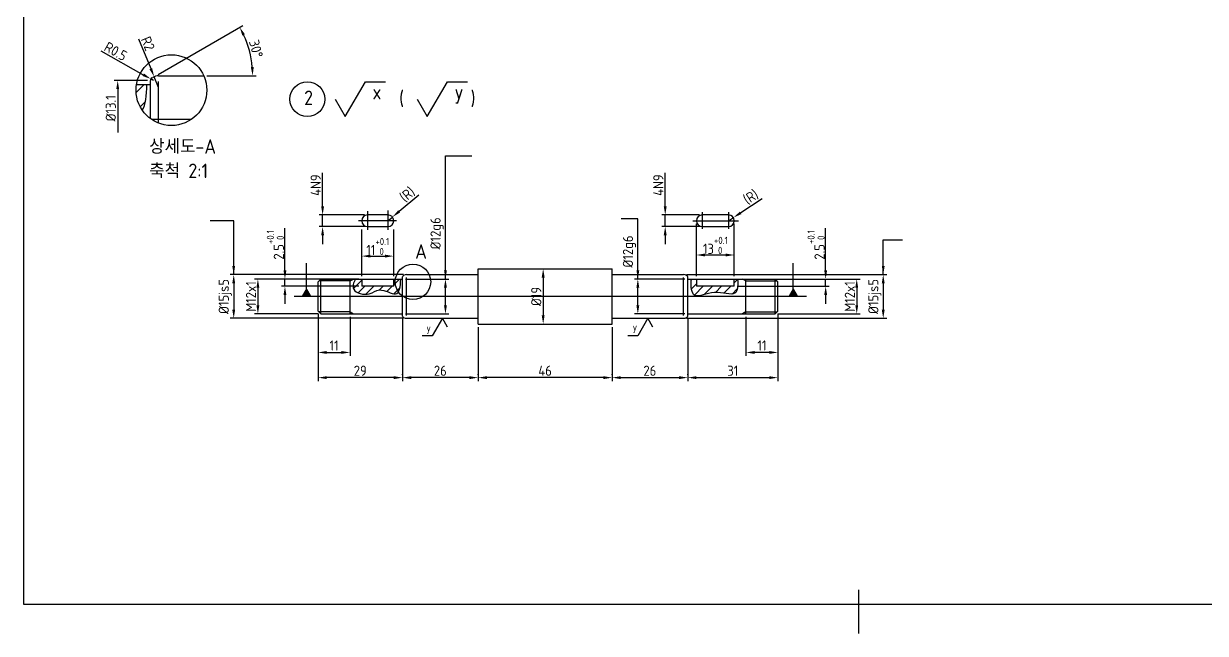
# Model space of a CAD drawing. Header units: millimetres. Extents: x 0 to 1314, y 0 to 614.
# Drawn here: x 10 to 416, y 0 to 209.4 of the extents above; entities that cross this region are included whole.
import ezdxf

# ---------------------------------------------------------------- set-up
doc = ezdxf.new("R2010")
doc.units = ezdxf.units.MM
for name, color, linetype in [('가는실선', 1, 'Continuous'), ('문자', 2, 'Continuous'), ('외형선', 3, 'Continuous'), ('윤곽선', 4, 'Continuous'), ('중심선', 1, 'Continuous')]:
    doc.layers.add(name, color=color, linetype=linetype)
doc.styles.get("Standard").update_dxf_attribs({"font": 'isocp.shx', "bigfont": 'whgtxt.shx'})
doc.dimstyles.new('ISO-25', dxfattribs={"dimtxt": 3.5, "dimasz": 3, "dimexe": 1.2, "dimexo": 1, "dimtad": 1, "dimdsep": 46, "dimtxsty": 'Standard', "dimcen": 0, "dimclrd": 7, "dimclre": 7, "dimclrt": 2, "dimazin": 2, "dimtfac": 1, "dimtmove": 0, "dimatfit": 3, "dimfxl": 0, "dimlwd": -1, "dimlwe": -1, "dimarcsym": 0})
pattern_1 = [(45, (-1002.1882, -237.0113), (-1.571545, 1.571545), [])]

# ---------------------------------------------------------------- blocks, each defined once
blk = doc.blocks.new('*D112')
at = {"layer": 'Defpoints', "color": 0}
for p in [(112.72, 143.69), (128.16, 143.69), (128.16, 139.69)]:
    blk.add_point(p, dxfattribs=at)
at = {"layer": '외형선', "color": 7}
for p, q in [((112.72, 146.69), (112.72, 158.19)), ((127.16, 143.69), (111.52, 143.69)), ((112.72, 139.69), (112.72, 143.69)), ((127.16, 139.69), (111.52, 139.69)), ((112.72, 136.69), (112.72, 133.69))]:
    blk.add_line(p, q, dxfattribs=at)
for points in [[(112.22, 146.69), (113.22, 146.69), (112.72, 143.69)], [(112.22, 136.69), (113.22, 136.69), (112.72, 139.69)]]:
    blk.add_solid(points, dxfattribs=at)
at = {"layer": '외형선', "color": 2, "insert": (110.35, 153.94), "char_height": 3.5, "width": 1.75, "attachment_point": 5, "rotation": 90}
blk.add_mtext('4N9', dxfattribs=at)
blk = doc.blocks.new('*D113')
at = {"layer": 'Defpoints', "color": 0}
for p in [(136.7, 142.97), (135.16, 141.69)]:
    blk.add_point(p, dxfattribs=at)
at = {"layer": '외형선', "color": 7}
for p, q in [((145.78, 150.51), (139.01, 144.89)), ((135.16, 141.69), (136.7, 142.97))]:
    blk.add_line(p, q, dxfattribs=at)
blk.add_solid([(138.69, 145.27), (139.33, 144.5), (136.7, 142.97)], dxfattribs=at)
at = {"layer": '외형선', "color": 2, "insert": (141.92, 150.62), "char_height": 3.5, "attachment_point": 5, "rotation": 39.6938}
blk.add_mtext('(R)', dxfattribs=at)
blk = doc.blocks.new('*D103')
at = {"layer": 'Defpoints', "color": 0}
for p in [(137.16, 129.55), (126.16, 121.69), (137.16, 121.69)]:
    blk.add_point(p, dxfattribs=at)
at = {"layer": '외형선', "color": 7}
for p, q in [((126.16, 122.69), (126.16, 130.75)), ((137.16, 122.69), (137.16, 130.75)), ((129.16, 129.55), (134.16, 129.55))]:
    blk.add_line(p, q, dxfattribs=at)
for points in [[(129.16, 130.05), (129.16, 129.05), (126.16, 129.55)], [(134.16, 130.05), (134.16, 129.05), (137.16, 129.55)]]:
    blk.add_solid(points, dxfattribs=at)
at = {"layer": '외형선', "color": 2, "insert": (131.66, 132.85), "char_height": 3.5, "attachment_point": 5}
blk.add_mtext('11{\\H0.7x;\\S+0.1^  0;}', dxfattribs=at)
blk = doc.blocks.new('*D104')
at = {"layer": 'Defpoints', "color": 0}
for p in [(99.78, 121.69), (126.16, 121.69), (126.16, 119.19)]:
    blk.add_point(p, dxfattribs=at)
at = {"layer": '외형선', "color": 7}
for p, q in [((99.78, 124.69), (99.78, 139.11)), ((125.16, 121.69), (98.58, 121.69)), ((125.16, 119.19), (98.58, 119.19)), ((99.78, 119.19), (99.78, 121.69)), ((99.78, 116.19), (99.78, 113.19))]:
    blk.add_line(p, q, dxfattribs=at)
for points in [[(99.28, 124.69), (100.28, 124.69), (99.78, 121.69)], [(99.28, 116.19), (100.28, 116.19), (99.78, 119.19)]]:
    blk.add_solid(points, dxfattribs=at)
at = {"layer": '외형선', "color": 2, "insert": (96.48, 133.4), "char_height": 3.5, "attachment_point": 5, "rotation": 90}
blk.add_mtext('2.5{\\H0.7x;\\S+0.1^  0;}', dxfattribs=at)
blk = doc.blocks.new('*D109')
at = {"layer": 'Defpoints', "color": 0}
for p in [(230.43, 143.69), (243.16, 143.69), (243.16, 139.69)]:
    blk.add_point(p, dxfattribs=at)
at = {"layer": '외형선', "color": 7}
for p, q in [((230.43, 146.69), (230.43, 158.19)), ((242.16, 143.69), (229.23, 143.69)), ((230.43, 139.69), (230.43, 143.69)), ((242.16, 139.69), (229.23, 139.69)), ((230.43, 136.69), (230.43, 133.69))]:
    blk.add_line(p, q, dxfattribs=at)
for points in [[(229.93, 146.69), (230.93, 146.69), (230.43, 143.69)], [(229.93, 136.69), (230.93, 136.69), (230.43, 139.69)]]:
    blk.add_solid(points, dxfattribs=at)
at = {"layer": '외형선', "color": 2, "insert": (228.05, 153.94), "char_height": 3.5, "attachment_point": 5, "rotation": 90}
blk.add_mtext('4N9', dxfattribs=at)
blk = doc.blocks.new('*D110')
at = {"layer": 'Defpoints', "color": 0}
for p in [(253.84, 142.78), (252.16, 141.69)]:
    blk.add_point(p, dxfattribs=at)
at = {"layer": '외형선', "color": 7}
for p, q in [((263.75, 149.19), (256.36, 144.41)), ((252.16, 141.69), (253.84, 142.78))]:
    blk.add_line(p, q, dxfattribs=at)
blk.add_solid([(256.09, 144.83), (256.63, 143.99), (253.84, 142.78)], dxfattribs=at)
at = {"layer": '외형선', "color": 2, "insert": (259.93, 149.75), "char_height": 3.5, "attachment_point": 5, "rotation": 32.8891}
blk.add_mtext('(R)', dxfattribs=at)
blk = doc.blocks.new('*D111')
at = {"layer": 'Defpoints', "color": 0}
for p in [(254.16, 129.94), (241.16, 121.69), (254.16, 121.69)]:
    blk.add_point(p, dxfattribs=at)
at = {"layer": '외형선', "color": 7}
for p, q in [((241.16, 122.69), (241.16, 131.14)), ((244.16, 129.94), (251.16, 129.94)), ((254.16, 122.69), (254.16, 131.14))]:
    blk.add_line(p, q, dxfattribs=at)
for points in [[(244.16, 130.44), (244.16, 129.44), (241.16, 129.94)], [(251.16, 130.44), (251.16, 129.44), (254.16, 129.94)]]:
    blk.add_solid(points, dxfattribs=at)
at = {"layer": '외형선', "color": 2, "insert": (247.66, 133.24), "char_height": 3.5, "attachment_point": 5}
blk.add_mtext('13{\\H0.7x;\\S+0.1^  0;}', dxfattribs=at)
blk = doc.blocks.new('*D105')
at = {"layer": 'Defpoints', "color": 0}
for p in [(54.84, 191.18), (56.37, 187.48)]:
    blk.add_point(p, dxfattribs=at)
at = {"layer": '외형선', "color": 7}
for p, q in [((49.42, 204.23), (53.69, 193.95)), ((56.37, 187.48), (54.84, 191.18))]:
    blk.add_line(p, q, dxfattribs=at)
blk.add_solid([(54.15, 194.14), (53.23, 193.75), (54.84, 191.18)], dxfattribs=at)
at = {"layer": '외형선', "color": 2, "insert": (52.7, 202.53), "char_height": 3.5, "attachment_point": 5, "rotation": 292.5401}
blk.add_mtext('R2', dxfattribs=at)
blk = doc.blocks.new('*D106')
at = {"layer": 'Defpoints', "color": 0}
for p in [(53.7, 190.39), (54.57, 189.9)]:
    blk.add_point(p, dxfattribs=at)
at = {"layer": '외형선', "color": 7}
for p, q in [((36.5, 200.03), (51.08, 191.86)), ((54.57, 189.9), (53.7, 190.39))]:
    blk.add_line(p, q, dxfattribs=at)
blk.add_solid([(51.33, 192.3), (50.84, 191.42), (53.7, 190.39)], dxfattribs=at)
at = {"layer": '외형선', "color": 2, "insert": (41.63, 199.88), "char_height": 3.5, "attachment_point": 5, "rotation": 330.7278}
blk.add_mtext('R0.5', dxfattribs=at)
blk = doc.blocks.new('*D107')
at = {"layer": 'Defpoints', "color": 0}
for p in [(88.19, 197.28), (54.37, 190.94), (56.37, 191.48), (71.9, 191.48), (54.07, 190.77)]:
    blk.add_point(p, dxfattribs=at)
at = {"layer": '외형선', "color": 7}
for p, q in [((56.17, 191.98), (85.26, 208.78)), ((72.9, 191.48), (89.89, 191.48))]:
    blk.add_line(p, q, dxfattribs=at)
blk.add_arc((55.3, 191.48), 33.39, 5.1494, 24.8545, dxfattribs=at)
for points in [[(85.16, 205.29), (86.04, 205.75), (84.22, 208.18)], [(89.06, 194.5), (88.06, 194.46), (88.69, 191.48)]]:
    blk.add_solid(points, dxfattribs=at)
at = {"layer": '외형선', "color": 2, "insert": (89.85, 200.74), "char_height": 3.5, "attachment_point": 5, "rotation": 285.0019}
blk.add_mtext('30°', dxfattribs=at)
blk = doc.blocks.new('*D108')
at = {"layer": 'Defpoints', "color": 0}
for p in [(112.16, 121.69), (90.49, 109.69), (112.16, 109.69)]:
    blk.add_point(p, dxfattribs=at)
at = {"layer": '외형선', "color": 7}
for p, q in [((111.16, 121.69), (89.29, 121.69)), ((90.49, 118.69), (90.49, 112.69)), ((111.16, 109.69), (89.29, 109.69))]:
    blk.add_line(p, q, dxfattribs=at)
for points in [[(89.99, 118.69), (90.99, 118.69), (90.49, 121.69)], [(89.99, 112.69), (90.99, 112.69), (90.49, 109.69)]]:
    blk.add_solid(points, dxfattribs=at)
at = {"layer": '외형선', "color": 2, "insert": (88.11, 115.69), "char_height": 3.5, "attachment_point": 5, "rotation": 90}
blk.add_mtext('M12x1', dxfattribs=at)
blk = doc.blocks.new('*D100')
at = {"layer": 'Defpoints', "color": 0}
for p in [(141.57, 123.19), (82.18, 108.19), (141.57, 108.19)]:
    blk.add_point(p, dxfattribs=at)
at = {"layer": '외형선', "color": 7}
for p, q in [((140.57, 123.19), (80.98, 123.19)), ((82.18, 120.19), (82.18, 111.19)), ((140.57, 108.19), (80.98, 108.19))]:
    blk.add_line(p, q, dxfattribs=at)
for points in [[(81.68, 120.19), (82.68, 120.19), (82.18, 123.19)], [(81.68, 111.19), (82.68, 111.19), (82.18, 108.19)]]:
    blk.add_solid(points, dxfattribs=at)
at = {"layer": '외형선', "color": 2, "insert": (79.29, 115.69), "char_height": 3.5, "attachment_point": 5, "rotation": 90}
blk.add_mtext('%%C15js5', dxfattribs=at)
blk = doc.blocks.new('*D101')
at = {"layer": 'Defpoints', "color": 0}
for p in [(166.16, 125.19), (166.16, 106.19), (188.5, 106.19)]:
    blk.add_point(p, dxfattribs=at)
at = {"layer": '외형선', "color": 7}
for p, q in [((167.16, 125.19), (189.7, 125.19)), ((188.5, 122.19), (188.5, 109.19)), ((167.16, 106.19), (189.7, 106.19))]:
    blk.add_line(p, q, dxfattribs=at)
for points in [[(188, 122.19), (189, 122.19), (188.5, 125.19)], [(188, 109.19), (189, 109.19), (188.5, 106.19)]]:
    blk.add_solid(points, dxfattribs=at)
at = {"layer": '외형선', "color": 2, "insert": (186.12, 115.69), "char_height": 3.5, "attachment_point": 5, "rotation": 90}
blk.add_mtext('%%C19', dxfattribs=at)
blk = doc.blocks.new('*D102')
at = {"layer": 'Defpoints', "color": 0}
for p in [(254.16, 121.69), (254.16, 119.19), (285.56, 121.69)]:
    blk.add_point(p, dxfattribs=at)
at = {"layer": '외형선', "color": 7}
for p, q in [((285.56, 124.69), (285.56, 139.11)), ((255.16, 121.69), (286.76, 121.69)), ((255.16, 119.19), (286.76, 119.19)), ((285.56, 119.19), (285.56, 121.69)), ((285.56, 116.19), (285.56, 113.19))]:
    blk.add_line(p, q, dxfattribs=at)
for points in [[(285.06, 124.69), (286.06, 124.69), (285.56, 121.69)], [(285.06, 116.19), (286.06, 116.19), (285.56, 119.19)]]:
    blk.add_solid(points, dxfattribs=at)
at = {"layer": '외형선', "color": 2, "insert": (282.26, 133.4), "char_height": 3.5, "attachment_point": 5, "rotation": 90}
blk.add_mtext('2.5{\\H0.7x;\\S+0.1^  0;}', dxfattribs=at)
blk = doc.blocks.new('*D95')
at = {"layer": 'Defpoints', "color": 0}
for p in [(268.16, 121.69), (268.16, 109.69), (296.24, 109.69)]:
    blk.add_point(p, dxfattribs=at)
at = {"layer": '외형선', "color": 7}
for p, q in [((269.16, 121.69), (297.44, 121.69)), ((296.24, 118.69), (296.24, 112.69)), ((269.16, 109.69), (297.44, 109.69))]:
    blk.add_line(p, q, dxfattribs=at)
for points in [[(295.74, 118.69), (296.74, 118.69), (296.24, 121.69)], [(295.74, 112.69), (296.74, 112.69), (296.24, 109.69)]]:
    blk.add_solid(points, dxfattribs=at)
at = {"layer": '외형선', "color": 2, "insert": (293.87, 115.69), "char_height": 3.5, "width": 13.51, "attachment_point": 5, "rotation": 90}
blk.add_mtext('M12x1', dxfattribs=at)
blk = doc.blocks.new('*D96')
at = {"layer": 'Defpoints', "color": 0}
for p in [(236.76, 123.19), (236.76, 108.19), (305.34, 108.19)]:
    blk.add_point(p, dxfattribs=at)
at = {"layer": '외형선', "color": 7}
for p, q in [((237.76, 123.19), (306.54, 123.19)), ((305.34, 120.19), (305.34, 111.19)), ((237.76, 108.19), (306.54, 108.19))]:
    blk.add_line(p, q, dxfattribs=at)
for points in [[(304.84, 120.19), (305.84, 120.19), (305.34, 123.19)], [(304.84, 111.19), (305.84, 111.19), (305.34, 108.19)]]:
    blk.add_solid(points, dxfattribs=at)
at = {"layer": '외형선', "color": 2, "insert": (302.46, 115.69), "char_height": 3.5, "attachment_point": 5, "rotation": 90}
blk.add_mtext('%%C15js5', dxfattribs=at)
blk = doc.blocks.new('*D98')
at = {"layer": 'Defpoints', "color": 0}
for p in [(140.16, 121.69), (140.16, 109.69), (154.93, 109.69)]:
    blk.add_point(p, dxfattribs=at)
at = {"layer": '외형선', "color": 7}
for p, q in [((154.93, 121.69), (154.93, 143.67)), ((141.16, 121.69), (156.13, 121.69)), ((154.93, 112.69), (154.93, 118.69)), ((141.16, 109.69), (156.13, 109.69))]:
    blk.add_line(p, q, dxfattribs=at)
for points in [[(154.43, 118.69), (155.43, 118.69), (154.93, 121.69)], [(154.43, 112.69), (155.43, 112.69), (154.93, 109.69)]]:
    blk.add_solid(points, dxfattribs=at)
at = {"layer": '외형선', "color": 2, "insert": (152.05, 137.36), "char_height": 3.5, "attachment_point": 5, "rotation": 90}
blk.add_mtext('%%C12g6', dxfattribs=at)
blk = doc.blocks.new('*D99')
at = {"layer": 'Defpoints', "color": 0}
for p in [(238.16, 121.69), (221.03, 109.69), (238.16, 109.69)]:
    blk.add_point(p, dxfattribs=at)
at = {"layer": '외형선', "color": 7}
for p, q in [((221.03, 121.69), (221.03, 137.44)), ((237.16, 121.69), (219.83, 121.69)), ((221.03, 112.69), (221.03, 118.69)), ((237.16, 109.69), (219.83, 109.69))]:
    blk.add_line(p, q, dxfattribs=at)
for points in [[(220.53, 118.69), (221.53, 118.69), (221.03, 121.69)], [(220.53, 112.69), (221.53, 112.69), (221.03, 109.69)]]:
    blk.add_solid(points, dxfattribs=at)
at = {"layer": '외형선', "color": 2, "insert": (218.15, 131.13), "char_height": 3.5, "attachment_point": 5, "rotation": 90}
blk.add_mtext('%%C12g6', dxfattribs=at)
blk = doc.blocks.new('*D97')
at = {"layer": 'Defpoints', "color": 0}
for p in [(111.16, 110.69), (122.16, 109.69), (122.16, 96.47)]:
    blk.add_point(p, dxfattribs=at)
at = {"layer": '외형선', "color": 7}
for p, q in [((111.16, 109.69), (111.16, 95.27)), ((122.16, 108.69), (122.16, 95.27)), ((114.16, 96.47), (119.16, 96.47))]:
    blk.add_line(p, q, dxfattribs=at)
for points in [[(114.16, 96.97), (114.16, 95.97), (111.16, 96.47)], [(119.16, 96.97), (119.16, 95.97), (122.16, 96.47)]]:
    blk.add_solid(points, dxfattribs=at)
at = {"layer": '외형선', "color": 2, "insert": (116.66, 98.85), "char_height": 3.5, "attachment_point": 5}
blk.add_mtext('11', dxfattribs=at)
blk = doc.blocks.new('*D90')
at = {"layer": 'Defpoints', "color": 0}
for p in [(140.16, 108.98), (111.16, 96.47), (111.16, 87.82)]:
    blk.add_point(p, dxfattribs=at)
at = {"layer": '외형선', "color": 7}
for p, q in [((140.16, 107.98), (140.16, 86.62)), ((111.16, 95.47), (111.16, 86.62)), ((137.16, 87.82), (114.16, 87.82))]:
    blk.add_line(p, q, dxfattribs=at)
for points in [[(114.16, 88.32), (114.16, 87.32), (111.16, 87.82)], [(137.16, 88.32), (137.16, 87.32), (140.16, 87.82)]]:
    blk.add_solid(points, dxfattribs=at)
at = {"layer": '외형선', "color": 2, "insert": (125.66, 90.19), "char_height": 3.5, "attachment_point": 5}
blk.add_mtext('29', dxfattribs=at)
blk = doc.blocks.new('*D91')
at = {"layer": 'Defpoints', "color": 0}
for p in [(166.16, 106.19), (140.16, 87.82), (140.16, 87.82)]:
    blk.add_point(p, dxfattribs=at)
at = {"layer": '외형선', "color": 7}
for p, q in [((166.16, 105.19), (166.16, 86.62)), ((140.16, 88.82), (140.16, 89.02)), ((163.16, 87.82), (143.16, 87.82))]:
    blk.add_line(p, q, dxfattribs=at)
for points in [[(143.16, 88.32), (143.16, 87.32), (140.16, 87.82)], [(163.16, 88.32), (163.16, 87.32), (166.16, 87.82)]]:
    blk.add_solid(points, dxfattribs=at)
at = {"layer": '외형선', "color": 2, "insert": (153.16, 90.19), "char_height": 3.5, "attachment_point": 5}
blk.add_mtext('26', dxfattribs=at)
blk = doc.blocks.new('*D92')
at = {"layer": 'Defpoints', "color": 0}
for p in [(212.16, 106.19), (166.16, 87.82), (166.16, 87.82)]:
    blk.add_point(p, dxfattribs=at)
at = {"layer": '외형선', "color": 7}
for p, q in [((212.16, 105.19), (212.16, 86.62)), ((166.16, 88.82), (166.16, 89.02)), ((209.16, 87.82), (169.16, 87.82))]:
    blk.add_line(p, q, dxfattribs=at)
for points in [[(169.16, 88.32), (169.16, 87.32), (166.16, 87.82)], [(209.16, 88.32), (209.16, 87.32), (212.16, 87.82)]]:
    blk.add_solid(points, dxfattribs=at)
at = {"layer": '외형선', "color": 2, "insert": (189.16, 90.19), "char_height": 3.5, "attachment_point": 5}
blk.add_mtext('46', dxfattribs=at)
blk = doc.blocks.new('*D93')
at = {"layer": 'Defpoints', "color": 0}
for p in [(258.16, 109.69), (269.16, 110.69), (258.16, 96.47)]:
    blk.add_point(p, dxfattribs=at)
at = {"layer": '외형선', "color": 7}
for p, q in [((269.16, 109.69), (269.16, 95.27)), ((258.16, 108.69), (258.16, 95.27)), ((266.16, 96.47), (261.16, 96.47))]:
    blk.add_line(p, q, dxfattribs=at)
for points in [[(261.16, 96.97), (261.16, 95.97), (258.16, 96.47)], [(266.16, 96.97), (266.16, 95.97), (269.16, 96.47)]]:
    blk.add_solid(points, dxfattribs=at)
at = {"layer": '외형선', "color": 2, "insert": (263.66, 98.85), "char_height": 3.5, "attachment_point": 5}
blk.add_mtext('11', dxfattribs=at)
blk = doc.blocks.new('*D94')
at = {"layer": 'Defpoints', "color": 0}
for p in [(238.16, 108.98), (269.16, 96.47), (269.16, 87.82)]:
    blk.add_point(p, dxfattribs=at)
at = {"layer": '외형선', "color": 7}
for p, q in [((238.16, 107.98), (238.16, 86.62)), ((269.16, 95.47), (269.16, 86.62)), ((241.16, 87.82), (266.16, 87.82))]:
    blk.add_line(p, q, dxfattribs=at)
for points in [[(241.16, 88.32), (241.16, 87.32), (238.16, 87.82)], [(266.16, 88.32), (266.16, 87.32), (269.16, 87.82)]]:
    blk.add_solid(points, dxfattribs=at)
at = {"layer": '외형선', "color": 2, "insert": (253.66, 90.19), "char_height": 3.5, "attachment_point": 5}
blk.add_mtext('31', dxfattribs=at)
blk = doc.blocks.new('*D89')
at = {"layer": 'Defpoints', "color": 0}
for p in [(212.16, 87.82), (238.16, 87.82), (238.16, 87.82)]:
    blk.add_point(p, dxfattribs=at)
at = {"layer": '외형선', "color": 7}
for p, q in [((212.16, 88.82), (212.16, 89.02)), ((215.16, 87.82), (235.16, 87.82)), ((238.16, 88.82), (238.16, 89.02))]:
    blk.add_line(p, q, dxfattribs=at)
for points in [[(215.16, 88.32), (215.16, 87.32), (212.16, 87.82)], [(235.16, 88.32), (235.16, 87.32), (238.16, 87.82)]]:
    blk.add_solid(points, dxfattribs=at)
at = {"layer": '외형선', "color": 2, "insert": (225.16, 90.19), "char_height": 3.5, "attachment_point": 5}
blk.add_mtext('26', dxfattribs=at)

msp = doc.modelspace()

# ---------------------------------------------------------------- hatches: boundary and pattern name
at = {"layer": '가는실선'}
h = msp.add_hatch(dxfattribs=at)
h.set_pattern_fill('ANSI31', color=256, scale=1.4)
h.set_pattern_definition([(45, (-2085.2113, -646.8727), (-3.14309, 3.14309), [])])
edge = h.paths.add_edge_path()
edge.add_spline(control_points=[(50.772, 179.651), (51.916, 181.444), (52.242, 184.761), (52.353, 188.481)], knot_values=[22.0957229, 22.0957229, 22.0957229, 22.0957229, 26.2311837, 26.2311837, 26.2311837, 26.2311837], degree=3, periodic=0)
edge.add_line((52.353, 188.481), (51.949, 188.481))
edge.add_line((51.949, 188.481), (48.786, 188.481))
edge.add_arc((60.789, 186.541), 12.158, 170.82243, 180)
edge.add_arc((60.789, 186.541), 12.158, 180, 214.52414)
h = msp.add_hatch(dxfattribs=at)
h.set_pattern_fill('ANSI31', color=256, scale=0.7)
h.set_pattern_definition(pattern_1)
edge = h.paths.add_edge_path()
edge.add_line((126.164, 121.694), (124.298, 121.694))
edge.add_line((124.298, 121.694), (123.984, 121.694))
edge.add_spline(control_points=[(123.984, 121.694), (123.316, 120.359), (122.302, 117.283), (128.616, 115.601), (132.558, 119.182), (138.891, 114.647), (139.476, 119.042), (139.555, 121.694)], knot_values=[1.4968626, 1.4968626, 1.4968626, 1.4968626, 5.3183277, 10.9130657, 14.6723485, 20.3352193, 26.2311837, 26.2311837, 26.2311837, 26.2311837], degree=3, periodic=0)
edge.add_line((139.555, 121.694), (139.353, 121.694))
edge.add_line((139.353, 121.694), (137.164, 121.694))
edge.add_line((137.164, 121.694), (137.164, 119.194))
edge.add_line((137.164, 119.194), (126.164, 119.194))
edge.add_line((126.164, 119.194), (126.164, 121.694))
h = msp.add_hatch(dxfattribs=at)
h.set_pattern_fill('ANSI31', color=256, scale=0.7)
h.set_pattern_definition(pattern_1)
edge = h.paths.add_edge_path()
edge.add_spline(control_points=[(239.331, 121.694), (239.246, 118.997), (239.516, 114.053), (247.354, 118.413), (255.244, 114.979), (255.467, 119.378), (255.304, 121.694)], knot_values=[2.0812628, 2.0812628, 2.0812628, 2.0812628, 8.300094, 15.1386842, 22.0759117, 27.6479892, 27.6479892, 27.6479892, 27.6479892], degree=3, periodic=0)
edge.add_line((255.304, 121.694), (254.164, 121.694))
edge.add_line((254.164, 121.694), (254.164, 119.194))
edge.add_line((254.164, 119.194), (241.164, 119.194))
edge.add_line((241.164, 119.194), (241.164, 121.694))
edge.add_line((241.164, 121.694), (239.331, 121.694))

# ---------------------------------------------------------------- linework, layer by layer
for p, q in [((112.164, 121.018), (111.487, 121.018)), ((122.164, 121.018), (112.164, 121.018)), ((122.164, 121.018), (123.335, 121.694)), ((258.164, 121.018), (256.992, 121.694)), ((258.164, 121.018), (268.164, 121.018)), ((268.164, 121.018), (268.84, 121.018)), ((112.164, 110.371), (111.487, 110.371)), ((122.164, 110.371), (112.164, 110.371)), ((122.164, 110.371), (123.335, 109.694)), ((258.164, 110.371), (256.992, 109.694)), ((258.164, 110.371), (268.164, 110.371)), ((268.164, 110.371), (268.84, 110.371)), ((153.864, 108.194), (150.4, 102.194)), ((155.597, 105.194), (153.864, 108.194)), ((224.463, 108.194), (220.998, 102.194)), ((226.195, 105.194), (224.463, 108.194)), ((150.4, 102.194), (146.936, 102.194)), ((220.998, 102.194), (217.534, 102.194))]:
    msp.add_line(p, q, dxfattribs=at)
for centre, radius in [((60.789, 186.541), 12.158), ((143.773, 120.725), 6.079)]:
    msp.add_circle(centre, radius, dxfattribs=at)
at = {"layer": '문자'}
msp.add_circle((107.485, 183.451), 6, dxfattribs=at)
at = {"layer": '외형선'}
for p, q in [((54.07, 190.769), (54.374, 190.945)), ((56.374, 191.481), (71.898, 191.481)), ((48.786, 188.481), (51.949, 188.481)), ((51.949, 188.481), (53.57, 188.481)), ((53.57, 188.26), (53.57, 189.903)), ((53.57, 176.758), (53.57, 188.26)), ((56.374, 175.213), (56.374, 189.481)), ((120.482, 177.451), (127.41, 189.451)), ((127.41, 189.451), (134.338, 189.451)), ((148.677, 177.451), (155.605, 189.451)), ((155.605, 189.451), (162.533, 189.451)), ((117.018, 183.451), (120.482, 177.451)), ((145.212, 183.451), (148.677, 177.451)), ((135.164, 143.694), (128.164, 143.694)), ((252.164, 143.694), (243.164, 143.694)), ((126.164, 122.694), (126.164, 138.694)), ((128.164, 139.694), (135.164, 139.694)), ((137.164, 122.694), (137.164, 138.694)), ((241.164, 122.694), (241.164, 140.694)), ((243.164, 139.694), (252.164, 139.694)), ((254.164, 122.694), (254.164, 140.694)), ((140.164, 121.584), (140.164, 122.405)), ((140.414, 122.838), (140.565, 122.926)), ((141.565, 123.194), (166.164, 123.194)), ((141.565, 109.194), (141.565, 122.194)), ((166.164, 124.031), (166.164, 125.194)), ((166.164, 125.194), (212.164, 125.194)), ((166.164, 106.194), (166.164, 124.031)), ((212.164, 124.031), (212.164, 125.194)), ((212.164, 106.194), (212.164, 124.031)), ((212.164, 123.194), (236.762, 123.194)), ((236.762, 109.194), (236.762, 122.194)), ((237.914, 122.838), (237.762, 122.926)), ((238.164, 121.584), (238.164, 122.405)), ((111.164, 120.694), (112.164, 121.694)), ((111.164, 120.082), (111.164, 120.694)), ((111.164, 110.694), (111.164, 120.082)), ((112.164, 120.96), (112.164, 121.694)), ((112.164, 121.694), (124.298, 121.694)), ((112.164, 109.694), (112.164, 120.96)), ((122.164, 115.694), (122.164, 121.694)), ((124.298, 121.694), (126.164, 121.694)), ((126.164, 121.694), (126.164, 119.194)), ((126.164, 121.694), (137.164, 121.694)), ((137.164, 119.194), (126.164, 119.194)), ((137.164, 121.694), (139.353, 121.694)), ((137.164, 119.194), (137.164, 121.694)), ((139.353, 121.694), (140.164, 121.694)), ((140.164, 108.983), (140.164, 121.584)), ((238.164, 121.694), (255.931, 121.694)), ((238.164, 108.983), (238.164, 121.584)), ((241.164, 121.694), (241.164, 119.194)), ((254.164, 119.194), (241.164, 119.194)), ((254.164, 119.194), (254.164, 121.694)), ((254.164, 121.694), (254.164, 121.694)), ((255.931, 121.694), (268.164, 121.694)), ((258.164, 115.694), (258.164, 121.694)), ((268.164, 120.96), (268.164, 121.694)), ((269.164, 120.694), (268.164, 121.694)), ((268.164, 109.694), (268.164, 120.96)), ((269.164, 120.082), (269.164, 120.694)), ((269.164, 110.694), (269.164, 120.082)), ((122.164, 109.694), (122.164, 115.694)), ((258.164, 109.694), (258.164, 115.694)), ((111.164, 110.694), (112.164, 109.694)), ((112.164, 109.694), (124.298, 109.694)), ((124.298, 109.694), (138.344, 109.694)), ((138.344, 109.694), (140.164, 109.694)), ((238.164, 109.694), (268.164, 109.694)), ((269.164, 110.694), (268.164, 109.694)), ((140.414, 108.55), (140.565, 108.462)), ((141.565, 108.194), (166.164, 108.194)), ((166.164, 106.194), (212.164, 106.194)), ((212.164, 108.194), (236.762, 108.194)), ((237.914, 108.55), (237.762, 108.462)), ((297, 0), (297, 15))]:
    msp.add_line(p, q, dxfattribs=at)
at = {"layer": '외형선', "color": 7}
for p, q in [((52.57, 189.903), (41.116, 189.903)), ((42.316, 186.903), (42.316, 172.041))]:
    msp.add_line(p, q, dxfattribs=at)
at = {"layer": '외형선'}
for centre, radius, start, end in [((56.374, 187.481), 4, 90, 120), ((54.57, 189.903), 1, 120, 180.00001), ((128.164, 141.694), 2, 90, 270), ((135.164, 141.694), 2, 270, 90), ((243.164, 141.694), 2, 90, 270), ((252.164, 141.694), 2, 270, 90), ((140.664, 122.405), 0.5, 120, 180.00001), ((141.565, 121.194), 2, 90, 120), ((236.762, 121.194), 2, 60, 90), ((237.664, 122.405), 0.5, 0, 60), ((140.664, 108.983), 0.5, 179.99999, 240), ((141.565, 110.194), 2, 240, 270), ((236.762, 110.194), 2, 270, 300), ((237.664, 108.983), 0.5, 300, 360)]:
    msp.add_arc(centre, radius, start, end, dxfattribs=at)
msp.add_open_spline([(50.772, 179.651), (51.916, 181.444), (52.242, 184.761), (52.353, 188.481)], degree=3, dxfattribs=at)
for points, knots in [([(123.984, 121.694), (123.316, 120.359), (122.302, 117.283), (128.616, 115.601), (132.558, 119.182), (138.891, 114.647), (139.476, 119.042), (139.555, 121.694)], [1.4968626, 1.4968626, 1.4968626, 1.4968626, 5.3183277, 10.9130657, 14.6723485, 20.3352193, 26.2311837, 26.2311837, 26.2311837, 26.2311837]), ([(255.304, 121.694), (255.467, 119.378), (255.244, 114.979), (247.354, 118.413), (239.516, 114.053), (239.246, 118.997), (239.331, 121.694)], [2.0812628, 2.0812628, 2.0812628, 2.0812628, 7.6533403, 14.5905678, 21.4291581, 27.6479892, 27.6479892, 27.6479892, 27.6479892])]:
    msp.add_open_spline(points, degree=3, knots=knots, dxfattribs=at)
at = {"layer": '외형선', "color": 7}
msp.add_solid([(41.816, 186.903), (42.816, 186.903), (42.316, 189.903)], dxfattribs=at)
at = {"layer": '윤곽선'}
msp.add_lwpolyline([(10, 10), (584, 10), (584, 410), (10, 410)], close=True, dxfattribs=at)
at = {"layer": '중심선'}
for p, q in [((67.615, 176.481), (53.962, 176.481)), ((128.164, 145.008), (128.164, 138.542)), ((135.164, 145.188), (135.164, 138.542)), ((243.164, 144.655), (243.164, 138.949)), ((252.164, 144.655), (252.164, 138.949)), ((138.113, 141.694), (125.082, 141.694)), ((239.885, 141.694), (255.644, 141.694)), ((279.019, 115.694), (102.978, 115.694))]:
    msp.add_line(p, q, dxfattribs=at)

# ---------------------------------------------------------------- texts
at = {"layer": '가는실선', "char_height": 2.5, "attachment_point": 1}
for insert in [(219.26, 106.414), (148.392, 106.133)]:
    msp.add_mtext_dynamic_manual_height_columns('y', width=6.79437, gutter_width=12.5, heights=[0], dxfattribs=dict(at, insert=insert))
at = {"layer": '문자', "char_height": 5, "attachment_point": 1}
for s, width, insert in [('상세도-A\\P축척 2:1', 30.63205, (53.149, 169.677)), ('A', 10.92691, (144.524, 133.647))]:
    msp.add_mtext_dynamic_manual_height_columns(s, width=width, gutter_width=12.5, heights=[0], dxfattribs=dict(at, insert=insert))
at = {"layer": '외형선', "char_height": 5}
for s, width, insert, attachment_point in [('x', 7.39873, (129.86, 188.401), 1), ('y', 7.39873, (158.055, 188.401), 1), ('2', 11.59577, (106.369, 186.41), 1), ('(        )', 31.17598, (139.022, 183.462), 4)]:
    msp.add_mtext_dynamic_manual_height_columns(s, width=width, gutter_width=12.5, heights=[0], dxfattribs=dict(at, insert=insert, attachment_point=attachment_point))
at = {"layer": '외형선', "color": 2, "insert": (39.941, 180.322), "char_height": 3.5, "attachment_point": 5, "rotation": 90}
msp.add_mtext('%%C13.1', dxfattribs=at)

# ---------------------------------------------------------------- dimensions: what is measured, and where the dimension line sits
at = {"layer": '외형선'}
dim = msp.add_angular_dim_2l(base=(88.18539, 197.27965), line1=((56.37366, 191.4806), (71.89828, 191.4806)), line2=((54.06983, 190.76927), (54.37366, 190.94472)), dimstyle='ISO-25', dxfattribs=at)
dim.commit()
dim.dimension.update_dxf_attribs({"geometry": '*D107', "text_midpoint": (89.84879, 200.73873)})
for center, mpoint, text, picture, middle in [((54.57, 189.903), (53.698, 190.392), 'R0.5', '*D106', (40.465, 197.809)), ((56.374, 187.481), (54.84, 191.175), 'R2', '*D105', (50.507, 201.616))]:
    dim = msp.add_radius_dim(center=center, mpoint=mpoint, text=text, dimstyle='ISO-25', dxfattribs=at)
    dim.commit()
    dim.dimension.update_dxf_attribs({"geometry": picture, "text_midpoint": middle, "dimtype": 164})
for base, p1, p2, text, picture, middle in [((112.723, 143.694), (128.164, 139.694), (128.164, 143.694), '<>N9', '*D112', (110.348, 153.944)), ((230.429, 143.694), (243.164, 139.694), (243.164, 143.694), '<>N9', '*D109', (228.054, 153.944)), ((99.779, 121.694), (126.164, 119.194), (126.164, 121.694), '<>{\\H0.7x;\\S+0.1^  0;}', '*D104', (96.478, 133.404)), ((82.179, 108.194), (141.565, 123.194), (141.565, 108.194), '%%C<>js5', '*D100', (79.294, 115.694)), ((90.485, 109.694), (112.164, 121.694), (112.164, 109.694), 'M<>x1', '*D108', (88.11, 115.694)), ((188.497, 106.194), (166.164, 125.194), (166.164, 106.194), '%%C<>', '*D101', (186.122, 115.694))]:
    dim = msp.add_linear_dim(base=base, p1=p1, p2=p2, angle=90, text=text, dimstyle='ISO-25', dxfattribs=at)
    dim.commit()
    dim.dimension.update_dxf_attribs({"geometry": picture, "text_midpoint": middle})
for center, mpoint, picture, middle in [((135.164, 141.694), (136.702, 142.971), '*D113', (141.921, 150.617)), ((252.164, 141.694), (253.843, 142.78), '*D110', (259.931, 149.753))]:
    dim = msp.add_radius_dim(center=center, mpoint=mpoint, text='(R)', dimstyle='ISO-25', dxfattribs=at)
    dim.commit()
    dim.dimension.update_dxf_attribs({"geometry": picture, "text_midpoint": middle})
for base, p1, p2, text, picture, middle in [((154.931, 109.694), (140.164, 121.694), (140.164, 109.694), '%%C<>g6', '*D98', (154.931, 137.356)), ((285.561, 121.694), (254.164, 119.194), (254.164, 121.694), '<>{\\H0.7x;\\S+0.1^  0;}', '*D102', (285.561, 133.404)), ((221.031, 109.694), (238.164, 121.694), (238.164, 109.694), '%%C<>g6', '*D99', (221.031, 131.126)), ((305.344, 108.194), (236.762, 123.194), (236.762, 108.194), '%%C<>js5', '*D96', (305.344, 115.694)), ((296.243, 109.694), (268.164, 121.694), (268.164, 109.694), 'M<>x1', '*D95', (296.243, 115.694))]:
    dim = msp.add_linear_dim(base=base, p1=p1, p2=p2, angle=90, text=text, dimstyle='ISO-25', dxfattribs=at)
    dim.commit()
    dim.dimension.update_dxf_attribs({"geometry": picture, "text_midpoint": middle, "dimtype": 160})
for base, p1, p2, picture, middle in [((137.164, 129.551), (126.164, 121.694), (137.164, 121.694), '*D103', (131.664, 132.852)), ((254.164, 129.936), (241.164, 121.694), (254.164, 121.694), '*D111', (247.664, 133.237))]:
    dim = msp.add_linear_dim(base=base, p1=p1, p2=p2, text='<>{\\H0.7x;\\S+0.1^  0;}', dimstyle='ISO-25', dxfattribs=at)
    dim.commit()
    dim.dimension.update_dxf_attribs({"geometry": picture, "text_midpoint": middle})
for base, p1, p2, picture, middle in [((122.164, 96.47), (111.164, 110.694), (122.164, 109.694), '*D97', (116.664, 98.845)), ((258.164, 96.47), (269.164, 110.694), (258.164, 109.694), '*D93', (263.664, 98.845)), ((111.164, 87.819), (140.164, 108.983), (111.164, 96.47), '*D90', (125.664, 90.194)), ((140.164, 87.819), (166.164, 106.194), (140.164, 87.819), '*D91', (153.164, 90.194)), ((166.164, 87.819), (212.164, 106.194), (166.164, 87.819), '*D92', (189.164, 90.194)), ((269.164, 87.819), (238.164, 108.983), (269.164, 96.47), '*D94', (253.664, 90.194)), ((238.164, 87.819), (212.164, 87.819), (238.164, 87.819), '*D89', (225.164, 90.194))]:
    dim = msp.add_linear_dim(base=base, p1=p1, p2=p2, dimstyle='ISO-25', dxfattribs=at)
    dim.commit()
    dim.dimension.update_dxf_attribs({"geometry": picture, "text_midpoint": middle})

# ---------------------------------------------------------------- leaders
for points, override in [([(154.931, 121.694), (154.931, 163.938), (163.985, 163.938)], {"dimgap": 0.625, "dimtad": 0}), ([(221.031, 121.694), (221.031, 142.319), (215.316, 142.319)], {"dimgap": 0.625, "dimtad": 0}), ([(82.179, 123.194), (82.179, 141.626), (74.055, 141.626)], {"dimgap": 0.625, "dimtad": 0}), ([(305.344, 123.194), (305.344, 135.162), (311.996, 135.162)], {"dimgap": 0.625, "dimtad": 0}), ([(107.194, 115.694), (107.194, 127.119)], {"dimgap": 0.625, "dimtad": 0, "dimldrblk": 'DatumFilled'}), ([(274.449, 115.694), (274.449, 127.119)], {"dimgap": 0.625, "dimtad": 0, "dimldrblk": 'DatumFilled'})]:
    msp.add_leader(points, dimstyle='ISO-25', override=override, dxfattribs=at)

doc.saveas('drawing.dxf')
